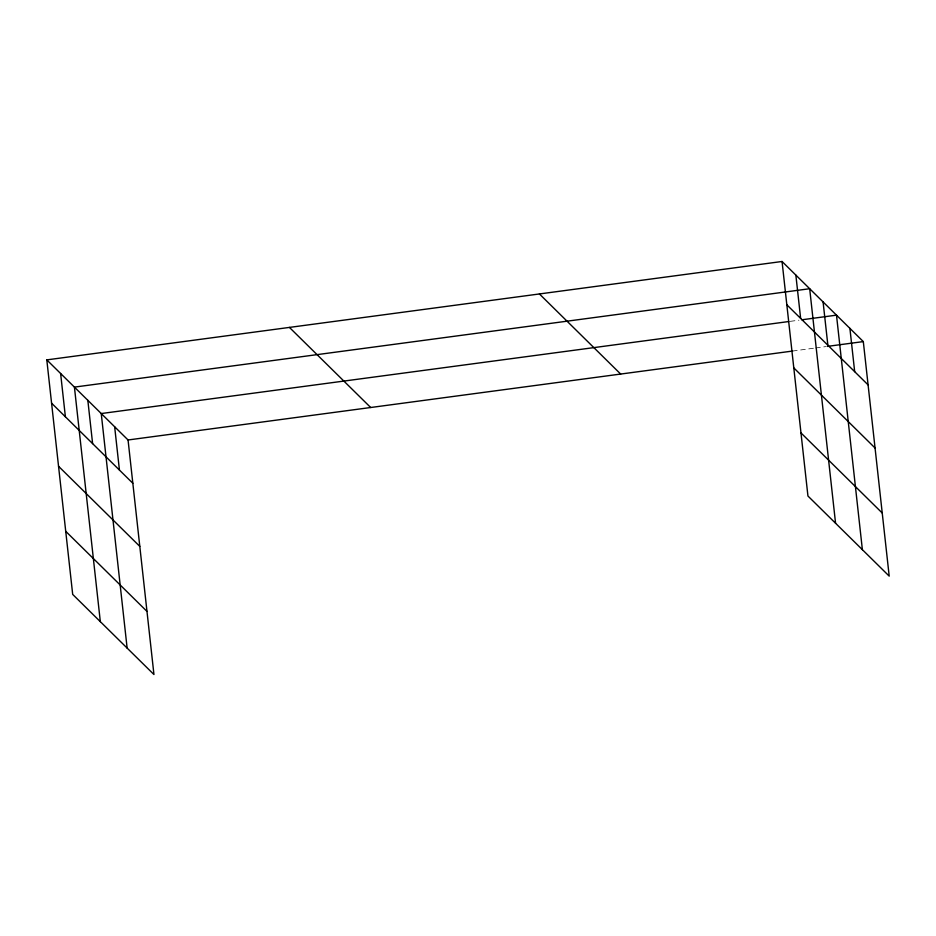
<?xml version="1.0" encoding="UTF-8"?>
<svg xmlns="http://www.w3.org/2000/svg" width="936" height="936" viewBox="0 0 936 936"><rect width="100%" height="100%" fill="white"/><g stroke="black" fill="none" stroke-linecap="round" stroke-linejoin="round"><path stroke-width="0.7" stroke-dasharray="4.68 3.51" d="M790.277 321.34L798.946 320.182M792.535 351.058L814.203 348.157M815.642 347.97L825.763 346.612"/><path stroke-width="1.4" d="M46.8 359.88L128.056 439.978L153.949 674.517L72.692 594.407L46.8 359.88L782.051 261.483L863.308 341.593L889.2 576.12L807.943 496.021L782.051 261.483M788.826 321.528L101.24 413.548L127.132 648.086M801.824 319.796L836.491 315.151L862.384 549.689M128.056 439.978L792.535 351.058M827.202 346.414L863.308 341.593M786.825 304.785L868.093 384.895M793.798 367.895L875.055 447.993M800.97 432.912L882.238 513.022M539.417 293.951L620.673 374.061M289.435 327.413L370.691 407.511M51.585 403.182L132.842 483.28M58.547 466.292L139.803 546.39M65.731 531.309L146.987 611.407M849.9 328.372L854.685 371.674M823.083 301.942L827.869 345.244M835.567 523.259L809.675 288.721L74.424 387.106L100.328 621.644M795.857 275.102L800.643 318.404M114.648 426.757L119.434 470.059M87.832 400.327L92.617 443.629M60.618 373.499L65.391 416.801"/></g></svg>
